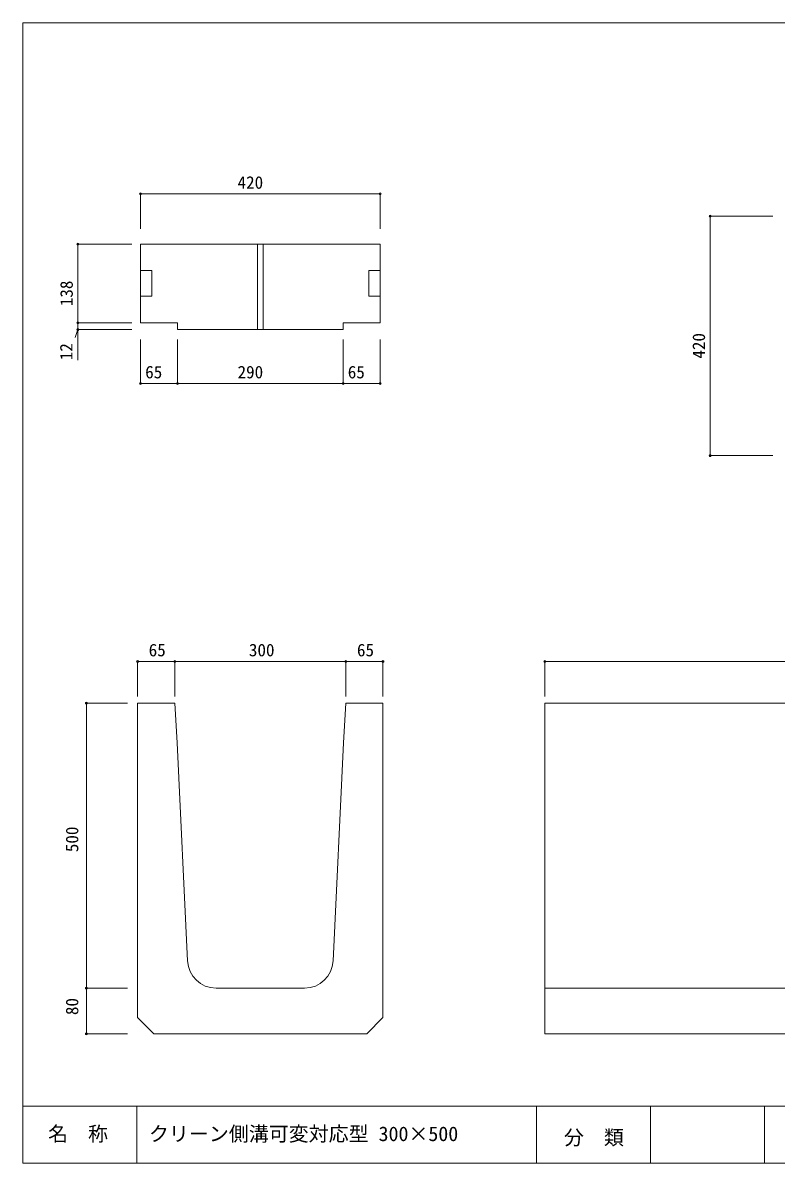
# Model space of a CAD drawing. Units: millimetres, scale not verified. Extents: x 505 to 3519, y 561 to 2561.
# Drawn here: x 505 to 1825, y 561 to 2561 of the extents above; entities that cross this region are included whole.
import ezdxf
from ezdxf.enums import TextEntityAlignment as Align

# ---------------------------------------------------------------- set-up
doc = ezdxf.new("R2010")
doc.units = ezdxf.units.MM
doc.header["$LTSCALE"] = 7
doc.header["$PDMODE"] = 32
doc.header["$PDSIZE"] = 3.5
doc.layers.add('_0-0_', color=7, linetype='Continuous', lineweight=18)
doc.styles.add('ＭＳ ゴシック', font='')
doc.styles.get('ＭＳ ゴシック').set_extended_font_data('MS Gothic')

msp = doc.modelspace()

# ---------------------------------------------------------------- linework, layer by layer
at = {"layer": '_0-0_'}
for p, q in [((504.532, 2560.919), (504.532, 560.919)), ((3518.804, 2560.919), (504.532, 2560.919)), ((710.736, 2260.783), (1130.736, 2260.783)), ((710.736, 2260.783), (710.736, 2199.446)), ((1130.736, 2260.783), (1130.736, 2199.446)), ((1709.238, 2221.82), (1709.238, 1801.82)), ((1709.238, 2221.82), (1818.999, 2221.82)), ((601.132, 2172.805), (601.132, 2034.805)), ((601.132, 2172.805), (695.778, 2172.805)), ((710.736, 2172.805), (1130.736, 2172.805)), ((710.736, 2172.805), (710.736, 2126.305)), ((915.736, 2172.805), (915.736, 2022.805)), ((925.736, 2172.805), (925.736, 2022.805)), ((1130.736, 2172.805), (1130.736, 2126.305)), ((710.736, 2126.305), (730.736, 2126.305)), ((710.736, 2126.305), (710.736, 2081.305)), ((730.736, 2126.305), (730.736, 2081.305)), ((1110.736, 2126.305), (1110.736, 2081.305)), ((1110.736, 2126.305), (1130.736, 2126.305)), ((1130.736, 2126.305), (1130.736, 2081.305)), ((710.736, 2081.305), (730.736, 2081.305)), ((710.736, 2081.305), (710.736, 2034.805)), ((1110.736, 2081.305), (1130.736, 2081.305)), ((1130.736, 2081.305), (1130.736, 2034.805)), ((601.132, 2022.805), (596.368, 2008.848)), ((601.132, 2034.805), (695.778, 2034.805)), ((601.132, 2034.805), (601.132, 2022.805)), ((601.132, 2022.805), (695.778, 2022.805)), ((601.132, 2022.805), (601.132, 1969.165)), ((710.736, 2034.805), (775.736, 2034.805)), ((775.736, 2034.805), (775.736, 2022.805)), ((775.736, 2022.805), (1065.736, 2022.805)), ((1065.736, 2034.805), (1130.736, 2034.805)), ((1065.736, 2034.805), (1065.736, 2022.805)), ((710.736, 1928.273), (710.736, 2005.751)), ((775.736, 1928.273), (775.736, 2005.751)), ((1065.736, 1928.273), (1065.736, 2005.751)), ((1130.736, 1928.273), (1130.736, 2005.751)), ((710.736, 1928.273), (775.736, 1928.273)), ((775.736, 1928.273), (1065.736, 1928.273)), ((1065.736, 1928.273), (1130.736, 1928.273)), ((1709.238, 1801.82), (1818.999, 1801.82)), ((705.736, 1440.77), (770.736, 1440.77)), ((705.736, 1379.189), (705.736, 1440.77)), ((770.736, 1379.189), (770.736, 1440.77)), ((770.736, 1440.77), (1070.736, 1440.77)), ((1070.736, 1379.189), (1070.736, 1440.77)), ((1070.736, 1440.77), (1135.736, 1440.77)), ((1135.736, 1379.189), (1135.736, 1440.77)), ((1419.36, 1440.77), (3419.36, 1440.77)), ((1419.36, 1440.77), (1419.36, 1379.189)), ((615.866, 1367.914), (615.866, 867.915)), ((615.866, 1367.914), (687.97, 1367.914)), ((705.736, 1322.914), (705.736, 1367.914)), ((705.736, 1367.914), (770.736, 1367.914)), ((770.736, 1367.914), (775.236, 1297.914)), ((1070.736, 1367.914), (1066.236, 1297.914)), ((1070.736, 1367.914), (1135.736, 1367.914)), ((1135.736, 1367.914), (1135.736, 1322.914)), ((1419.36, 1367.914), (3419.36, 1367.914)), ((1419.36, 1367.914), (1419.36, 787.915)), ((705.736, 816.199), (705.736, 1322.914)), ((1135.736, 816.199), (1135.736, 1322.914)), ((793.195, 915.569), (775.236, 1297.914)), ((1048.278, 915.569), (1066.236, 1297.914)), ((705.736, 932.921), (705.736, 854.917)), ((1135.736, 932.921), (1135.736, 854.917)), ((615.866, 867.915), (615.866, 787.915)), ((615.866, 867.915), (687.97, 867.915)), ((615.866, 867.915), (687.97, 867.915)), ((998.333, 867.915), (843.14, 867.915)), ((1419.36, 867.915), (3419.36, 867.915)), ((705.736, 816.199), (734.02, 787.915)), ((1107.452, 787.915), (1135.736, 816.199)), ((615.866, 787.915), (687.97, 787.915)), ((1107.452, 787.915), (734.02, 787.915)), ((1419.36, 787.915), (3419.36, 787.915)), ((504.532, 660.919), (3518.804, 660.919)), ((704.532, 660.919), (704.532, 560.919)), ((1404.532, 660.919), (1404.532, 560.919)), ((1604.532, 660.919), (1604.532, 560.919)), ((1804.532, 660.919), (1804.532, 560.919)), ((504.532, 560.919), (3364.532, 560.919))]:
    msp.add_line(p, q, dxfattribs=at)
for centre, start, end in [((843.14, 917.915), 182.68918, 270), ((998.333, 917.915), 270, 357.31081)]:
    msp.add_arc(centre, 50, start, end, dxfattribs=at)
for p in [(710.736, 2260.783), (1130.736, 2260.783), (1709.238, 2221.82), (601.132, 2172.805), (601.132, 2034.805), (601.132, 2022.805), (710.736, 1928.273), (775.736, 1928.273), (1065.736, 1928.273), (1130.736, 1928.273), (1709.238, 1801.82), (705.736, 1440.77), (770.736, 1440.77), (1070.736, 1440.77), (1135.736, 1440.77), (1419.36, 1440.77), (615.866, 1367.914), (615.866, 867.915), (615.866, 867.915), (615.866, 787.915)]:
    msp.add_point(p, dxfattribs=at)

# ---------------------------------------------------------------- texts
at = {"layer": '_0-0_', "style": 'ＭＳ ゴシック'}
for s, height, p in [('420', 21.99, (880.861, 2263.283)), ('65', 21.99, (718.986, 1930.773)), ('290', 21.99, (880.861, 1930.773)), ('65', 21.99, (1073.986, 1930.773)), ('65', 21.99, (725.111, 1443.27)), ('300', 21.99, (900.736, 1443.27)), ('65', 21.99, (1090.111, 1443.27)), ('名\u3000称', 25.66, (548.804, 591.913)), ('クリーン側溝可変対応型 300×500', 25.66, (725.516, 591.913)), ('分\u3000類', 25.66, (1452.717, 585.457))]:
    msp.add_text(s, height=height, dxfattribs=at).set_placement(p, align=Align.BOTTOM_LEFT)
for s, p in [('138', (598.632, 2063.93)), ('420', (1706.738, 1971.945)), ('12', (598.172, 1969.165)), ('500', (608.366, 1106.414)), ('80', (608.366, 820.665))]:
    msp.add_text(s, height=21.99, rotation=90, dxfattribs=at).set_placement(p, align=Align.BOTTOM_LEFT)

doc.saveas('drawing.dxf')
